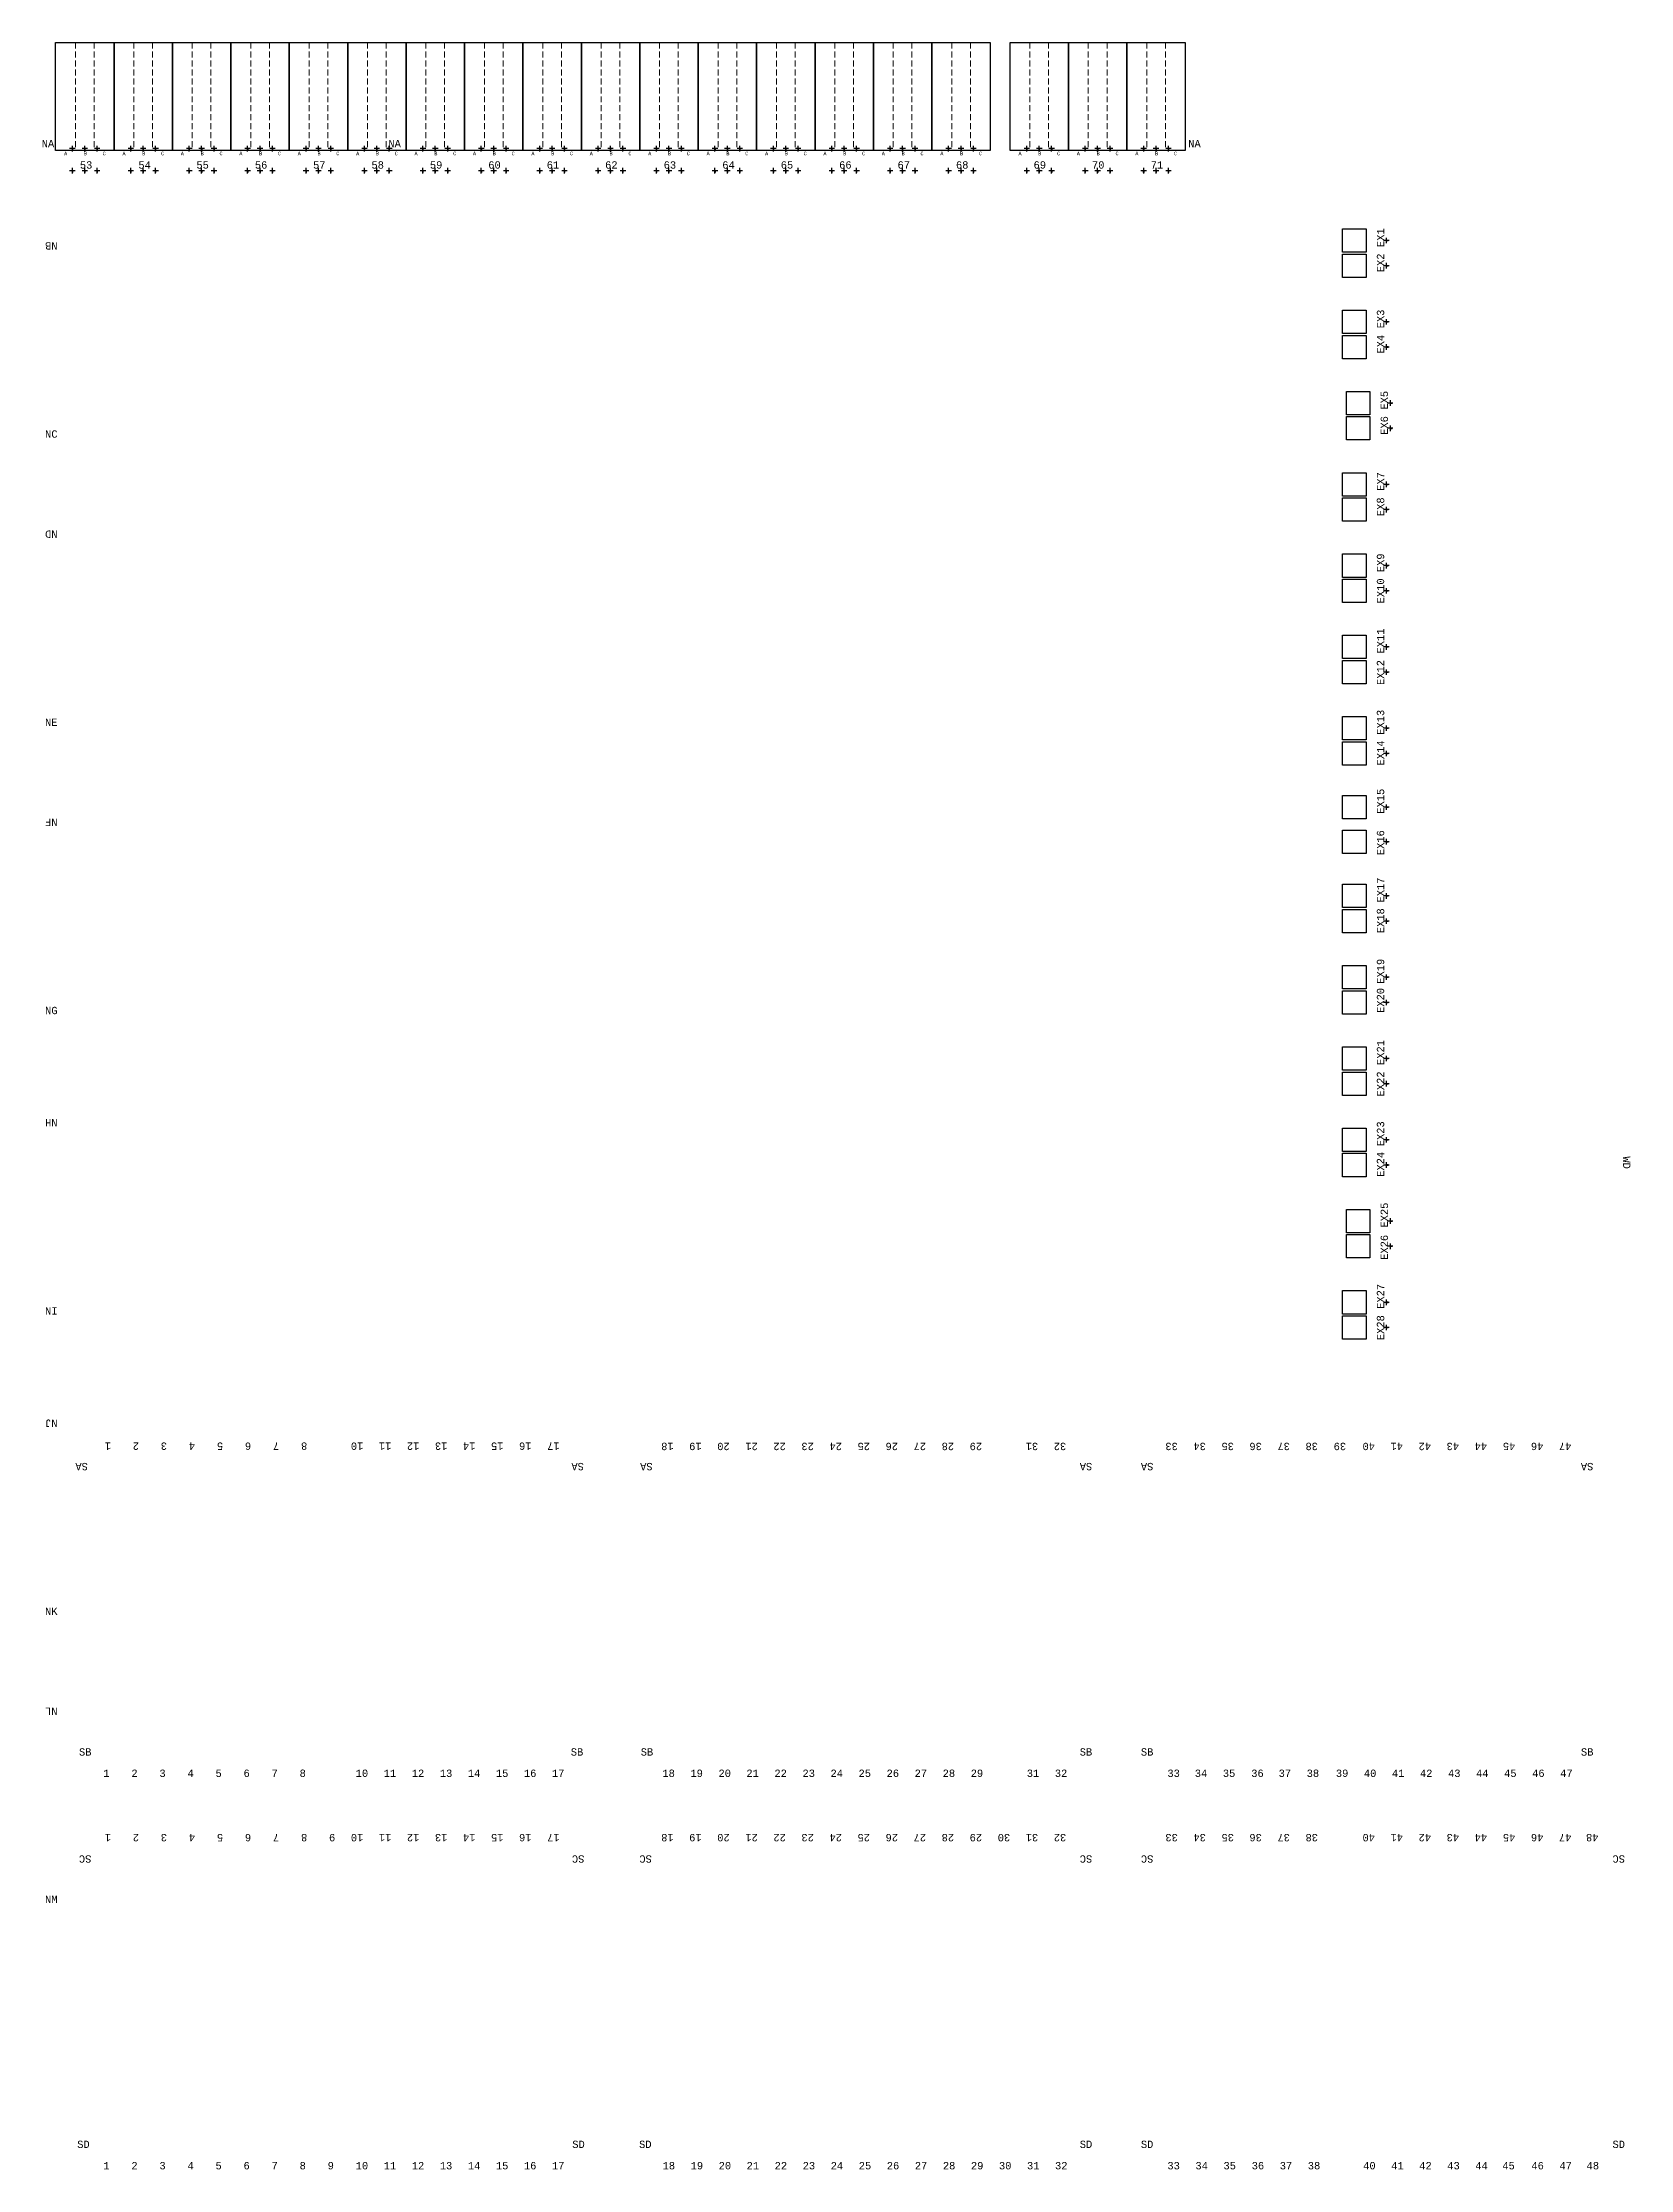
# Model space of a CAD drawing. Header units: millimetres. Extents: x 308165 to 657535, y 5096 to 173229.
# Drawn here: x 571229 to 657535, y 57582 to 173229 of the extents above; entities that cross this region are included whole.
import ezdxf

# ---------------------------------------------------------------- set-up
doc = ezdxf.new("R2010")
doc.units = ezdxf.units.MM
doc.linetypes.add('DASHED', pattern=[0.75, 0.5, -0.25])
doc.layers.add('Bin location transponder', color=250, linetype='Continuous')
doc.layers.add('WF_numbers', color=6, linetype='Continuous')
for name, color, linetype, lineweight in [('WF transponder', 3, 'Continuous', 30), ('WF_bay', 5, 'Continuous', 30), ('WF_sketch_stock_areas', 30, 'Continuous', 30)]:
    doc.layers.add(name, color=color, linetype=linetype, lineweight=lineweight)
doc.styles.add('WF_txt', font='consola.ttf')

# ---------------------------------------------------------------- blocks, each defined once
blk = doc.blocks.new('Bin location transponder')
at = {"layer": 'Bin location transponder', "color": 3, "lineweight": 30}
for p, q in [((-600, 0), (600, 0)), ((-150, 300), (150, 300)), ((0, 600), (0, -600))]:
    blk.add_line(p, q, dxfattribs=at)
blk = doc.blocks.new('WF 125x231in bay')
at = {"layer": 'WF_bay', "linetype": 'DASHED', "lineweight": 5, "ltscale": 650}
for p, q in [((1079, 5867), (1079, 0)), ((2095, 5867), (2095, 0))]:
    blk.add_line(p, q, dxfattribs=at)
at = {"layer": 'WF_bay'}
blk.add_lwpolyline([(0, 5867), (3175, 5867), (3175, 0), (0, 0)], close=True, dxfattribs=at)
at = {"layer": 'WF transponder', "xscale": 0.25, "yscale": 0.25, "zscale": 0.25, "rotation": 180.0000000062352}
for p in [(913, 100), (1587, 100), (2261, 100), (913, -1100), (1587, -1100), (2261, -1100)]:
    blk.add_blockref('Bin location transponder', p, dxfattribs=at)
at = {"layer": 'WF_numbers', "linetype": 'DASHED', "char_height": 200, "attachment_point": 1, "rotation": 0, "style": 'WF_txt'}
for s, insert in [('A', (457, -62, -723)), ('B', (1532, -62, -723)), ('C', (2556, -62, -723))]:
    blk.add_mtext_dynamic_manual_height_columns(s, width=423.53, gutter_width=2118, heights=[0], dxfattribs=dict(at, insert=insert))

msp = doc.modelspace()

# ---------------------------------------------------------------- linework, layer by layer
at = {"layer": 'WF_bay', "elevation": -162219}
for points in [[(643163, 163099), (643163, 161829), (641893, 161829), (641893, 163099)], [(643163, 161727), (643163, 160457), (641893, 160457), (641893, 161727)], [(643163, 158679), (643163, 157409), (641893, 157409), (641893, 158679)], [(643163, 157308), (643163, 156038), (641893, 156038), (641893, 157308)], [(643369, 154260), (643369, 152990), (642099, 152990), (642099, 154260)], [(643369, 152888), (643369, 151618), (642099, 151618), (642099, 152888)], [(643163, 149840), (643163, 148570), (641893, 148570), (641893, 149840)], [(643163, 148468), (643163, 147198), (641893, 147198), (641893, 148468)], [(643163, 145420), (643163, 144150), (641893, 144150), (641893, 145420)], [(643163, 144049), (643163, 142779), (641893, 142779), (641893, 144049)], [(643163, 141001), (643163, 139731), (641893, 139731), (641893, 141001)], [(643163, 139629), (643163, 138359), (641893, 138359), (641893, 139629)], [(643163, 136581), (643163, 135311), (641893, 135311), (641893, 136581)], [(643163, 135210), (643163, 133940), (641893, 133940), (641893, 135210)], [(643163, 132289), (643163, 131019), (641893, 131019), (641893, 132289)], [(643163, 130409), (643163, 129139), (641893, 129139), (641893, 130409)], [(643163, 127463), (643163, 126193), (641893, 126193), (641893, 127463)], [(643163, 126091), (643163, 124821), (641893, 124821), (641893, 126091)], [(643163, 123043), (643163, 121773), (641893, 121773), (641893, 123043)], [(643163, 121671), (643163, 120401), (641893, 120401), (641893, 121671)], [(643163, 118623), (643163, 117353), (641893, 117353), (641893, 118623)], [(643163, 117252), (643163, 115982), (641893, 115982), (641893, 117252)], [(643163, 114204), (643163, 112934), (641893, 112934), (641893, 114204)], [(643163, 112832), (643163, 111562), (641893, 111562), (641893, 112832)], [(643369, 109784), (643369, 108514), (642099, 108514), (642099, 109784)], [(643369, 108413), (643369, 107143), (642099, 107143), (642099, 108413)], [(643163, 105365), (643163, 104095), (641893, 104095), (641893, 105365)], [(643163, 103993), (643163, 102723), (641893, 102723), (641893, 103993)]]:
    msp.add_lwpolyline(points, close=True, dxfattribs=at)

# ---------------------------------------------------------------- block references
at = {"layer": 'WF transponder', "xscale": 0.25, "yscale": 0.25, "zscale": 0.25, "rotation": 270.0000000000269}
for p in [(644263, 162464, -162219), (644263, 161092, -162219), (644263, 158044, -162219), (644263, 156673, -162219), (644469, 153625, -162219), (644469, 152253, -162219), (644263, 149205, -162219), (644263, 147833, -162219), (644263, 144785, -162219), (644263, 143414, -162219), (644263, 140366, -162219), (644263, 138994, -162219), (644263, 135946, -162219), (644263, 134575, -162219), (644263, 131654, -162219), (644263, 129774, -162219), (644263, 126828, -162219), (644263, 125456, -162219), (644263, 122408, -162219), (644263, 121036, -162219), (644263, 117988, -162219), (644263, 116617, -162219), (644263, 113569, -162219), (644263, 112197, -162219), (644469, 109149, -162219), (644469, 107778, -162219), (644263, 104730, -162219), (644263, 103358, -162219)]:
    msp.add_blockref('Bin location transponder', p, dxfattribs=at)
at = {"layer": 'WF_sketch_stock_areas'}
for p in [(571939, 167361, -162219), (575114, 167361, -162219), (578289, 167361, -162219), (581464, 167361, -162219), (584639, 167361, -162219), (587814, 167361, -162219), (590989, 167361, -162219), (594164, 167361, -162219), (597339, 167361, -162219), (600514, 167361, -162219), (603689, 167361, -162219), (606864, 167361, -162219), (610039, 167361, -162219), (613214, 167361, -162219), (616389, 167361, -162219), (619564, 167361, -162219), (623815, 167361, -162219), (626990, 167361, -162219), (630165, 167361, -162219)]:
    msp.add_blockref('WF 125x231in bay', p, dxfattribs=at)

# ---------------------------------------------------------------- texts
at = {"layer": 'WF_numbers', "linetype": 'DASHED', "char_height": 400, "style": 'WF_txt'}
for s, insert, attachment_point in [('NA', (571862, 167932, -324439), 3), ('NA', (590704, 167934, -324439), 3), ('NA', (634178, 167932, -324439), 3), ('53', (573256, 166773, -162219), 1), ('54', (576435, 166773, -162219), 1), ('55', (579589, 166773, -162219), 1), ('56', (582768, 166773, -162219), 1), ('57', (585930, 166773, -162219), 1), ('58', (589105, 166773, -162219), 1), ('59', (592280, 166773, -162219), 1), ('60', (595455, 166773, -162219), 1), ('61', (598630, 166773, -162219), 1), ('62', (601805, 166773, -162219), 1), ('63', (604988, 166773, -162219), 1), ('64', (608175, 166773, -162219), 1), ('65', (611350, 166773, -162219), 1), ('66', (614525, 166773, -162219), 1), ('67', (617700, 166773, -162219), 1), ('68', (620875, 166773, -162219), 1), ('69', (625093, 166773, -162219), 1), ('70', (628268, 166773, -162219), 1), ('71', (631461, 166773, -162219), 1), ('NC', (571366, 152142, -486658), 1), ('NE', (571366, 136470, -486658), 1), ('NG', (571366, 120798, -486658), 1), ('NI', (571366, 104466, -486658), 1), ('NK', (571366, 88130, -486658), 1), ('SB', (573887, 80484, -162219), 3), ('SB', (600618, 80484, -162219), 3), ('SB', (603743, 80484, -162219), 1), ('SB', (627604, 80484, -162219), 1), ('SB', (631604, 80484, -162219), 3), ('SB', (655523, 80484, -162219), 3), ('1', (574533, 79324), 1), ('2', (576057, 79324), 1), ('3', (577581, 79324), 1), ('4', (579105, 79324), 1), ('5', (580629, 79324), 1), ('6', (582153, 79324), 1), ('7', (583677, 79324), 1), ('8', (585201, 79324), 1), ('10', (588249, 79324), 1), ('11', (589773, 79324), 1), ('12', (591297, 79324), 1), ('13', (592821, 79324), 1), ('14', (594345, 79324), 1), ('15', (595869, 79324), 1), ('16', (597393, 79324), 1), ('17', (598917, 79324), 1), ('18', (604919, 79324), 1), ('19', (606443, 79324), 1), ('20', (607967, 79324), 1), ('21', (609484, 79324), 1), ('22', (611008, 79324), 1), ('23', (612532, 79324), 1), ('24', (614056, 79324), 1), ('25', (615580, 79324), 1), ('26', (617104, 79324), 1), ('27', (618628, 79324), 1), ('28', (620152, 79324), 1), ('29', (621676, 79324), 1), ('31', (624724, 79324), 1), ('32', (626248, 79324), 1), ('33', (632367, 79324), 1), ('34', (633856, 79324), 1), ('35', (635380, 79324), 1), ('36', (636924, 79324), 1), ('37', (638413, 79324), 1), ('38', (639937, 79324), 1), ('39', (641524, 79324), 1), ('40', (643048, 79324), 1), ('41', (644572, 79324), 1), ('42', (646096, 79324), 1), ('43', (647620, 79324), 1), ('44', (649144, 79324), 1), ('45', (650668, 79324), 1), ('46', (652192, 79324), 1), ('47', (653716, 79324), 1), ('NM', (571366, 72464, -486658), 1), ('SD', (573790, 59148, -162219), 3), ('SD', (600021, 59148, -162219), 1), ('SD', (604330, 59148, -162219), 3), ('SD', (627604, 59148, -162219), 1), ('SD', (631604, 59148, -162219), 3), ('SD', (656560, 59148, -162219), 1), ('1', (574533, 57988), 1), ('2', (576057, 57988), 1), ('3', (577581, 57988), 1), ('4', (579105, 57988), 1), ('5', (580629, 57988), 1), ('6', (582153, 57988), 1), ('7', (583677, 57988), 1), ('8', (585201, 57988), 1), ('9', (586725, 57988), 1), ('10', (588249, 57988), 1), ('11', (589773, 57988), 1), ('12', (591297, 57988), 1), ('13', (592821, 57988), 1), ('14', (594345, 57988), 1), ('15', (595869, 57988), 1), ('16', (597393, 57988), 1), ('17', (598917, 57988), 1), ('18', (604929, 57988), 1), ('19', (606453, 57988), 1), ('20', (607977, 57988), 1), ('21', (609496, 57988), 1), ('22', (611020, 57988), 1), ('23', (612544, 57988), 1), ('24', (614068, 57988), 1), ('25', (615592, 57988), 1), ('26', (617116, 57988), 1), ('27', (618640, 57988), 1), ('28', (620164, 57988), 1), ('29', (621688, 57988), 1), ('30', (623212, 57988), 1), ('31', (624736, 57988), 1), ('32', (626260, 57988), 1), ('33', (632367, 57988), 1), ('34', (633891, 57988), 1), ('35', (635415, 57988), 1), ('36', (636950, 57988), 1), ('37', (638474, 57988), 1), ('38', (639998, 57988), 1), ('40', (643008, 57988), 1), ('41', (644532, 57988), 1), ('42', (646056, 57988), 1), ('43', (647580, 57988), 1), ('44', (649104, 57988), 1), ('45', (650572, 57988), 1), ('46', (652152, 57988), 1), ('47', (653676, 57988), 1), ('48', (655152, 57988), 1)]:
    msp.add_mtext_dynamic_manual_height_columns(s, width=423.53, gutter_width=2118, heights=[0], dxfattribs=dict(at, insert=insert, attachment_point=attachment_point))
for s, insert, attachment_point, rotation in [('EX1', (643751, 162110), 1, 90), ('NB', (571366, 161970, -486658), 3, 180), ('EX2', (643751, 160739), 1, 90), ('EX3', (643751, 157691), 1, 90), ('EX4', (643751, 156319), 1, 90), ('EX5', (643957, 153271), 1, 90), ('EX6', (643957, 151900), 1, 90), ('EX7', (643751, 148852), 1, 90), ('EX8', (643751, 147480), 1, 90), ('ND', (571366, 146298, -486658), 3, 180), ('EX9', (643751, 144432), 1, 90), ('EX10', (643751, 142737), 1, 90), ('EX11', (643751, 140012), 1, 90), ('EX12', (643751, 138297), 1, 90), ('EX13', (643751, 135593), 1, 90), ('EX14', (643751, 133927), 1, 90), ('EX15', (643751, 131300), 1, 90), ('NF', (571366, 130626, -486658), 3, 180), ('EX16', (643751, 129047), 1, 90), ('EX17', (643751, 126474), 1, 90), ('EX18', (643751, 124802), 1, 90), ('EX19', (643751, 122055), 1, 90), ('EX20', (643751, 120467), 1, 90), ('EX21', (643751, 117635), 1, 90), ('EX22', (643751, 115929), 1, 90), ('NH', (571366, 114294, -486658), 3, 180), ('EX23', (643751, 113215), 1, 90), ('EX24', (643751, 111555), 1, 90), ('WD', (657535, 112665), 1, 270), ('EX25', (643957, 108796), 1, 90), ('EX26', (643957, 107043), 1, 90), ('EX27', (643751, 104376), 1, 90), ('EX28', (643751, 102674), 1, 90), ('NJ', (571366, 97958, -486658), 3, 180), ('SA', (573692, 95599, -162219), 1, 180), ('1', (574947, 96709), 1, 180), ('2', (576471, 96709), 1, 180), ('3', (577995, 96709), 1, 180), ('4', (579519, 96709), 1, 180), ('5', (581043, 96709), 1, 180), ('6', (582567, 96709), 1, 180), ('7', (584091, 96709), 1, 180), ('8', (585615, 96709), 1, 180), ('10', (588663, 96709), 1, 180), ('11', (590187, 96709), 1, 180), ('12', (591711, 96709), 1, 180), ('13', (593235, 96709), 1, 180), ('14', (594759, 96709), 1, 180), ('15', (596283, 96709), 1, 180), ('16', (597807, 96709), 1, 180), ('17', (599331, 96709), 1, 180), ('SA', (600652, 95599, -162219), 1, 180), ('SA', (603710, 95599, -162219), 3, 180), ('18', (605529, 96694), 1, 180), ('19', (607053, 96694), 1, 180), ('20', (608577, 96694), 1, 180), ('21', (610106, 96694), 1, 180), ('22', (611630, 96694), 1, 180), ('23', (613154, 96694), 1, 180), ('24', (614678, 96694), 1, 180), ('25', (616202, 96694), 1, 180), ('26', (617726, 96694), 1, 180), ('27', (619250, 96694), 1, 180), ('28', (620774, 96694), 1, 180), ('29', (622298, 96694), 1, 180), ('31', (625346, 96694), 1, 180), ('32', (626870, 96694), 1, 180), ('SA', (627604, 95599, -162219), 3, 180), ('SA', (631604, 95599, -162219), 1, 180), ('33', (632937, 96694), 1, 180), ('34', (634461, 96694), 1, 180), ('35', (635985, 96694), 1, 180), ('36', (637503, 96694), 1, 180), ('37', (639027, 96694), 1, 180), ('38', (640551, 96694), 1, 180), ('39', (642083, 96694), 1, 180), ('40', (643650, 96694), 1, 180), ('41', (645174, 96694), 1, 180), ('42', (646698, 96694), 1, 180), ('43', (648222, 96694), 1, 180), ('44', (649746, 96694), 1, 180), ('45', (651277, 96694), 1, 180), ('46', (652804, 96694), 1, 180), ('47', (654328, 96694), 1, 180), ('SA', (655518, 95599, -162219), 1, 180), ('NL', (571366, 82292, -486658), 3, 180), ('1', (574947, 75424), 1, 180), ('2', (576471, 75424), 1, 180), ('3', (577995, 75424), 1, 180), ('4', (579519, 75424), 1, 180), ('5', (581043, 75424), 1, 180), ('6', (582567, 75424), 1, 180), ('7', (584091, 75424), 1, 180), ('8', (585615, 75424), 1, 180), ('9', (587139, 75424), 1, 180), ('10', (588663, 75424), 1, 180), ('11', (590187, 75424), 1, 180), ('12', (591711, 75424), 1, 180), ('13', (593235, 75424), 1, 180), ('14', (594759, 75424), 1, 180), ('15', (596283, 75424), 1, 180), ('16', (597807, 75424), 1, 180), ('17', (599331, 75424), 1, 180), ('18', (605529, 75424), 1, 180), ('19', (607053, 75424), 1, 180), ('20', (608577, 75424), 1, 180), ('21', (610106, 75424), 1, 180), ('22', (611630, 75424), 1, 180), ('23', (613154, 75424), 1, 180), ('24', (614678, 75424), 1, 180), ('25', (616202, 75424), 1, 180), ('26', (617726, 75424), 1, 180), ('27', (619250, 75424), 1, 180), ('28', (620774, 75424), 1, 180), ('29', (622298, 75424), 1, 180), ('30', (623822, 75424), 1, 180), ('31', (625346, 75424), 1, 180), ('32', (626870, 75424), 1, 180), ('33', (632937, 75424), 1, 180), ('34', (634461, 75424), 1, 180), ('35', (635985, 75424), 1, 180), ('36', (637503, 75424), 1, 180), ('37', (639027, 75424), 1, 180), ('38', (640551, 75424), 1, 180), ('40', (643650, 75424), 1, 180), ('41', (645174, 75424), 1, 180), ('42', (646698, 75424), 1, 180), ('43', (648222, 75424), 1, 180), ('44', (649746, 75424), 1, 180), ('45', (651277, 75424), 1, 180), ('46', (652804, 75424), 1, 180), ('47', (654328, 75424), 1, 180), ('48', (655796, 75424), 1, 180), ('SC', (573882, 74263, -162219), 1, 180), ('SC', (600001, 74263, -162219), 3, 180), ('SC', (604346, 74263, -162219), 1, 180), ('SC', (627604, 74263, -162219), 3, 180), ('SC', (631604, 74263, -162219), 1, 180), ('SC', (656560, 74263, -162219), 3, 180)]:
    msp.add_mtext_dynamic_manual_height_columns(s, width=423.53, gutter_width=2118, heights=[0], dxfattribs=dict(at, insert=insert, attachment_point=attachment_point, rotation=rotation))

doc.saveas('drawing.dxf')
